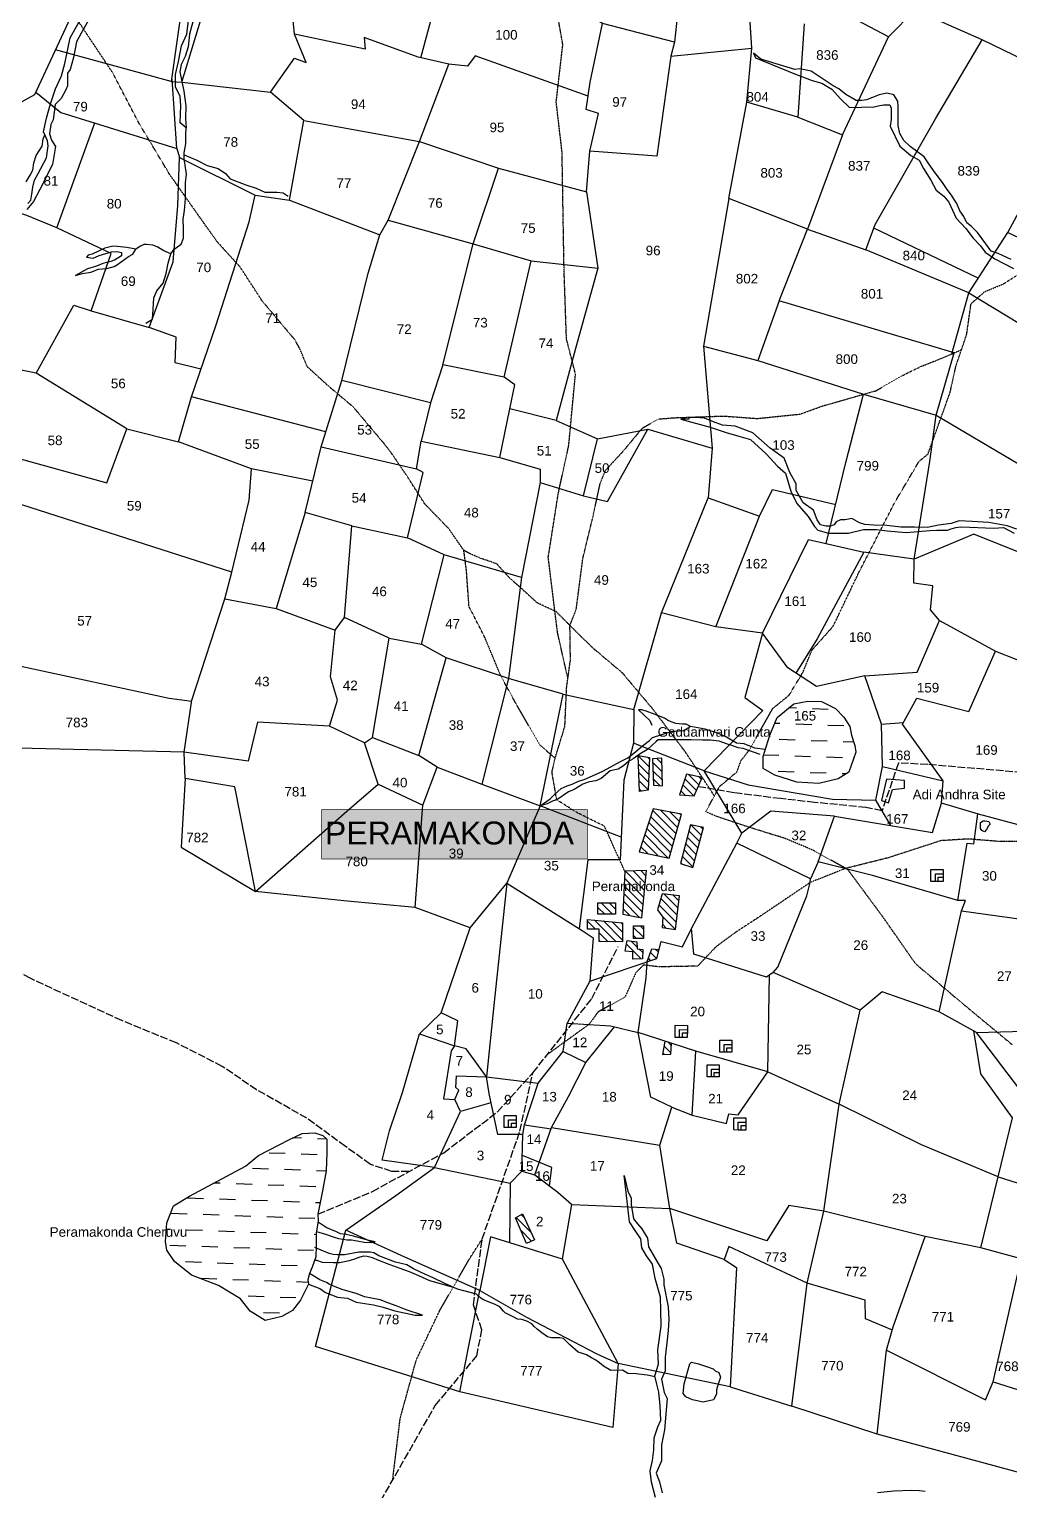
# Model space of a CAD drawing. Header units: inches. Extents: x 339104 to 349025, y 1581789 to 1595836.
# Drawn here: x 341634 to 343169, y 1589925 to 1592212 of the extents above; entities that cross this region are included whole.
import ezdxf

# ---------------------------------------------------------------- set-up
doc = ezdxf.new("R2010")
doc.units = ezdxf.units.IN
doc.header["$MEASUREMENT"] = 0
doc.linetypes.add('ACAD_ISO02W100', pattern=[15, 12, -3])
doc.linetypes.add('ACAD_ISO07W100', pattern=[3, 0, -3])
for name, color, linetype in [('CARTTRACK', 30, 'ACAD_ISO02W100'), ('NALA', 4, 'Continuous'), ('SQUAREWELL', 5, 'Continuous'), ('SURVEY_BND', 7, 'Continuous'), ('SURVEY_NO', 7, 'Continuous'), ('VILLAGE_AREA', 1, 'Continuous'), ('WATER_BODY', 4, 'Continuous'), ('ZSTU', 7, 'Continuous'), ('ZTEXT', 7, 'Continuous')]:
    doc.layers.add(name, color=color, linetype=linetype)
doc.layers.add('FOOTPATH', color=150, linetype='ACAD_ISO07W100', lineweight=30)
doc.styles.get("Standard").update_dxf_attribs({"font": 'arial.ttf'})
pattern_1 = [(134.82225, (338569.871, 1581897.7874), (-6.265237, -6.2264835), [])]

msp = doc.modelspace()

# ---------------------------------------------------------------- hatches: boundary and pattern name
at = {"layer": 'VILLAGE_AREA'}
h = msp.add_hatch(dxfattribs=at)
h.set_pattern_fill('ANSI31', color=256, scale=70.664181, angle=89.8223, style=0)
h.set_pattern_definition(pattern_1)
h.paths.add_polyline_path([(342605.3, 1591072.3), (342587.2, 1591075.9), (342589.4, 1591019.3), (342602.8, 1591021.2)])
h.paths.add_polyline_path([(342624.6, 1591071.5), (342609.7, 1591070.7), (342611.5, 1591029.5), (342625.3, 1591028.2)])
h.paths.add_polyline_path([(342687.5, 1591041.4), (342663.1, 1591046.6), (342652, 1591014.4), (342675.2, 1591012.4)])
h.paths.add_polyline_path([(342689.6, 1590963), (342669.1, 1590967), (342653.6, 1590906.5), (342672.8, 1590900.2)])
h.paths.add_polyline_path([(342655.4, 1590983.9), (342610.6, 1590992.3), (342589.1, 1590924.8), (342635.9, 1590914.8)])
h.paths.add_polyline_path([(342595.9, 1590879.4), (342666, 1590879.2), (342666.1, 1590933), (342596, 1590933.2)], flags=9)
h = msp.add_hatch(dxfattribs=at)
h.set_pattern_fill('ANSI31', color=256, scale=70.664181, angle=89.8223, style=0)
h.set_pattern_definition(pattern_1)
h.paths.add_polyline_path([(342600.4, 1590895.9), (342566.3, 1590894.8), (342563.2, 1590827.3), (342593.1, 1590821.7)])
h.paths.add_polyline_path([(342651.8, 1590856.1), (342624.7, 1590859.3), (342617.5, 1590834.2), (342626.1, 1590822.8), (342624.9, 1590806.7), (342645.7, 1590803.5)])
h.paths.add_polyline_path([(342505.4, 1590853.6), (342807.8, 1590852.7), (342808, 1590908.1), (342505.6, 1590909)], flags=9)
h = msp.add_hatch(dxfattribs=at)
h.set_pattern_fill('ANSI31', color=256, scale=70.664181, angle=89.8223, style=0)
h.set_pattern_definition(pattern_1)
h.paths.add_polyline_path([(342552, 1590845.1), (342524.4, 1590845.2), (342524.4, 1590827.3), (342552, 1590827.2)])
h.paths.add_polyline_path([(342562.8, 1590814), (342508.2, 1590819.1), (342508.1, 1590804.1), (342526.3, 1590804.1), (342526.3, 1590784.4), (342562.7, 1590784.3)])
h = msp.add_hatch(dxfattribs=at)
h.set_pattern_fill('ANSI31', color=256, scale=70.664181, angle=89.8223, style=0)
h.set_pattern_definition(pattern_1)
h.paths.add_polyline_path([(342595.7, 1590808.9), (342580.2, 1590809), (342580.1, 1590789.5), (342595.6, 1590789.4)])
h = msp.add_hatch(dxfattribs=at)
h.set_pattern_fill('ANSI31', color=256, scale=70.664181, angle=89.8223, style=0)
h.set_pattern_definition(pattern_1)
h.paths.add_polyline_path([(342594.6, 1590772.1), (342586.7, 1590773), (342585.6, 1590773.2), (342585.2, 1590784.2), (342570.3, 1590786.2), (342566.9, 1590769.5), (342579.2, 1590768.7), (342579.2, 1590756.9), (342593.9, 1590757.6)])
h.paths.add_polyline_path([(342620, 1590771.9), (342608.8, 1590773.4), (342601.4, 1590753.1), (342616.3, 1590758.3)])
h = msp.add_hatch(dxfattribs=at)
h.set_pattern_fill('ANSI31', color=256, scale=70.664181, angle=89.8223, style=0)
h.set_pattern_definition(pattern_1)
h.paths.add_polyline_path([(342639.3, 1590625.5), (342628.9, 1590628.9), (342625.2, 1590607.9), (342638.7, 1590608.2)])
h.paths.add_polyline_path([(342406.5, 1590358.4), (342395.1, 1590352.3), (342412.7, 1590312.1), (342424.8, 1590317.8)])
at = {"layer": 'WATER_BODY', "linetype": 'ByBlock'}
h = msp.add_hatch(dxfattribs=at)
h.set_pattern_fill('DASH', color=256, scale=200, angle=177.9590255, style=0)
h.paths.add_polyline_path([(341885.1, 1590386.3), (341860, 1590370.9), (341849.6, 1590344.4), (341847.5, 1590315.4), (341849.5, 1590301.5), (341861.7, 1590284), (341888.1, 1590262.3), (341930.5, 1590246.3), (341964.6, 1590225.6), (341980.1, 1590206.1), (342003.5, 1590191.7), (342029.7, 1590198), (342046, 1590207), (342058.8, 1590223.3), (342071.2, 1590248.3), (342070.1, 1590255.4), (342072.9, 1590265.3), (342076.9, 1590274.8), (342082.5, 1590291), (342083.4, 1590307.7), (342083.4, 1590328.4), (342086.5, 1590347.4), (342086.1, 1590358.1), (342093, 1590394.6), (342099.1, 1590425.9), (342100, 1590454.1), (342100, 1590475.5), (342093.7, 1590481.1), (342081, 1590485.1), (342061.1, 1590484.3), (342040.4, 1590474.5), (341993.1, 1590449.6), (341972.4, 1590433)])
h.paths.add_polyline_path([(342870.3, 1591031.8), (342900.4, 1591039.2), (342917, 1591049.7), (342928, 1591080.9), (342926.3, 1591091.2), (342921.5, 1591107.5), (342918.4, 1591121), (342909.3, 1591135.9), (342896.4, 1591149.1), (342874.4, 1591160.3), (342852.9, 1591160.9), (342831.2, 1591156.7), (342804.7, 1591135.3), (342793.2, 1591107.6), (342782.8, 1591074.2), (342783, 1591055.6), (342801.3, 1591044.9), (342835.7, 1591034.2)])
h.paths.add_polyline_path([(341656.9, 1590312.9), (342182.7, 1590311.2), (342182.9, 1590366), (341657.1, 1590367.7)], flags=9)
h.paths.add_polyline_path([(342608.7, 1591095.4), (343043.9, 1591094), (343044.1, 1591148.9), (342608.8, 1591150.2)], flags=9)
h.paths.add_polyline_path([(342821.9, 1591120.8), (342922.3, 1591120.5), (342922.5, 1591174.6), (342822.1, 1591174.9)], flags=9)
at = {"layer": 'ZSTU'}
msp.add_hatch(color=2, dxfattribs=at).paths.add_polyline_path([(342092.1, 1590990.7), (342507.8, 1590990.7), (342507.8, 1590913.6), (342092.1, 1590913.6)])

# ---------------------------------------------------------------- linework, layer by layer
at = {"layer": 'CARTTRACK'}
for points in [[(342228.3, 1590424.5), (342201.9, 1590425), (342168.2, 1590435.9), (342129, 1590464.1), (342068.7, 1590508.2), (341989.9, 1590552.6), (341936.2, 1590589.2), (341864.7, 1590625.9), (341779.1, 1590660.8), (341636.4, 1590726.6), (341523.7, 1590787.7), (341391.1, 1590873.7), (341308.2, 1590935.5), (341246.6, 1590990), (341134.3, 1591062.5), (341021.7, 1591136.2), (340882.4, 1591208.5), (340851.1, 1591223.5), (340820.2, 1591229.7), (340790.2, 1591223.7), (340731.1, 1591174.3), (340647.4, 1591121.6), (340562, 1591073.2)], [(343248.7, 1591044), (343040.7, 1591061.6), (342994.7, 1591063.9), (342969.1, 1590989.3), (342943.9, 1590994.3), (342863.6, 1591002.3), (342809.9, 1591008.2), (342737.4, 1591017.3), (342681.6, 1591026.9)], [(341582.9, 1588435.9), (341643.7, 1588689), (341709.5, 1588910.2), (341853.6, 1589240.4), (341970.4, 1589495.9), (342025.3, 1589623.1), (342154.7, 1589857.4), (342269.7, 1590058.6), (342334.7, 1590136.1), (342342.5, 1590176.9), (342329.4, 1590216.3), (342343.1, 1590319.2), (342402.1, 1590487.6), (342422.6, 1590579.2), (342514.8, 1590695.3), (342556.1, 1590776.8)], [(342086.1, 1590358.1), (342171.3, 1590393.5), (342283, 1590454.2), (342367, 1590518), (342422.6, 1590579.2)]]:
    msp.add_lwpolyline(points, dxfattribs=at)
at = {"layer": 'FOOTPATH', "ltscale": 0.0001}
for points in [[(342477.3, 1591196.6), (342461.1, 1591268.1), (342446.6, 1591385.8), (342462.4, 1591486.3), (342478.7, 1591561), (342489.2, 1591672.8), (342475.1, 1591727.6), (342471.3, 1591837.6), (342468.2, 1592020.3), (342459, 1592098.2), (342469.4, 1592188), (342457.7, 1592254.1)], [(342706.7, 1591012.5), (342661.3, 1591081.1), (342609.4, 1591149.5), (342562.9, 1591204.6), (342517.8, 1591242.7), (342496, 1591263.7), (342458.9, 1591300.7), (342429.4, 1591314.4), (342401.8, 1591339.7), (342387.3, 1591352.1), (342366, 1591375.6), (342341.7, 1591383.8), (342323.8, 1591391.5), (342314.4, 1591396.7), (342302.5, 1591413.8), (342291, 1591430.5), (342253.4, 1591469.2), (342225.3, 1591513.3), (342202.4, 1591547), (342190, 1591563.3), (342141.5, 1591620.9), (342101.4, 1591654.7), (342069.5, 1591683.9), (342057.2, 1591713.3), (342050, 1591726.1), (341998.8, 1591786.9), (341964.4, 1591839.9), (341928.6, 1591879.2), (341897.2, 1591923.3), (341853.7, 1591985.2), (341805.7, 1592065.5), (341764.9, 1592143.7), (341712.5, 1592222.3)], [(343075.7, 1591644), (343084.8, 1591685.3), (343101.5, 1591734.2), (343108.4, 1591782.6), (343129.4, 1591801.2), (343159.3, 1591813.8), (343183.7, 1591829.4)], [(342457.3, 1591071.3), (342472.6, 1591121.3), (342475.3, 1591181.6), (342481.3, 1591225.3), (342480.5, 1591279.1), (342490.4, 1591304.5), (342500.8, 1591384.4), (342515.8, 1591445.9), (342527.8, 1591501), (342536.3, 1591522.1), (342563, 1591550.9), (342594.3, 1591588.3), (342619.3, 1591602.2), (342643.7, 1591604.2), (342721.4, 1591606.9), (342773.3, 1591603), (342840.8, 1591609.9), (342875.6, 1591622.6), (342959.2, 1591646.3), (343000.2, 1591669.8), (343029.7, 1591684.4), (343054.7, 1591694.1), (343078.3, 1591704.1), (343094, 1591710.8)], [(343173.3, 1590622.7), (343093.3, 1590689), (343021.8, 1590749.5), (342970, 1590823.7), (342915.7, 1590897), (342862.1, 1590927), (342817.9, 1590945.7), (342763.6, 1590962.5), (342709.3, 1590980.6), (342693.2, 1590987.8), (342714.8, 1591027.3), (342741.8, 1591049.9), (342748.4, 1591067.8), (342760.8, 1591083.5), (342798.3, 1591149.6), (342823.4, 1591169.8), (342845.1, 1591205.6), (342859.5, 1591240.7), (342892.6, 1591277.9), (342932.2, 1591360.8), (342989.4, 1591472.4), (343027.2, 1591536.2), (343041, 1591547.4), (343075.7, 1591644)], [(342566.7, 1590893.9), (342534.5, 1590965.1), (342492.3, 1590985.9), (342459.8, 1591006.3), (342452.4, 1591049.6), (342457.3, 1591071.3), (342433.3, 1591092.2), (342396.1, 1591156.9), (342372.2, 1591200.3), (342347.2, 1591260.7), (342322.6, 1591308.7), (342318.5, 1591365.4), (342314.4, 1591396.7)], [(343254.4, 1590947.4), (343212.3, 1590940.5), (343151.8, 1590941.2), (343103.8, 1590945), (343061.3, 1590942.4), (342978.2, 1590915.4), (342912.1, 1590899), (342856.7, 1590877), (342777.4, 1590823.5), (342741.3, 1590800), (342709.3, 1590776.6), (342680.6, 1590746.3), (342653.4, 1590745.4), (342618.7, 1590745.1), (342595.6, 1590747.9), (342583.6, 1590735.5), (342566.7, 1590697.9), (342524.2, 1590674.1), (342510.7, 1590655.2), (342445.8, 1590608.3)], [(342203, 1589941.8), (342214.9, 1590038.9), (342240.1, 1590130), (342276.9, 1590207.5), (342323.6, 1590288.6), (342343.1, 1590319.2)]]:
    msp.add_lwpolyline(points, dxfattribs=at)
at = {"layer": 'NALA'}
for points in [[(341726.6, 1592225.3), (341715.5, 1592206.2), (341708.1, 1592192.6), (341703.2, 1592167.8), (341698.3, 1592149), (341693.9, 1592143.2), (341693.8, 1592123.3), (341691.2, 1592117.4), (341684.2, 1592103.8), (341674.9, 1592094.5), (341671.5, 1592070.5), (341667.8, 1592063.2), (341666, 1592048.5), (341669.2, 1592038.5), (341675.1, 1592028.8), (341670.6, 1592000.2), (341650.9, 1591961.2), (341640.9, 1591942.8), (341630.2, 1591930)], [(341632, 1591939.5), (341636.8, 1591944.6), (341638.3, 1591953.8), (341639.8, 1591965.2), (341642.5, 1591976.2), (341648, 1591986.5), (341661.4, 1592011), (341664, 1592029.7), (341662.9, 1592037.4), (341656.3, 1592051.5), (341661.2, 1592072.8), (341667.2, 1592095.2), (341675, 1592118.9), (341684.6, 1592139.1), (341689.9, 1592158.6), (341692.5, 1592171.1), (341698.1, 1592198.7), (341718.1, 1592234.2)], [(341892.4, 1592231.5), (341885.2, 1592204.3), (341883.1, 1592184.8), (341878.3, 1592169.2), (341872.1, 1592157.1), (341870, 1592145.6), (341876.1, 1592115), (341879.2, 1592092.3), (341878.6, 1592072.5), (341879.8, 1592057.9), (341870.6, 1592065.7), (341871.4, 1592092.9), (341870.4, 1592106.9), (341863, 1592122), (341863.1, 1592141.5), (341867.6, 1592161.4), (341872.5, 1592186.2), (341881, 1592204.2), (341883.7, 1592230)], [(343171.1, 1591851.8), (343150.9, 1591861), (343139.8, 1591865), (343131.5, 1591876.5), (343118.6, 1591894.2), (343108.7, 1591904.2), (343102, 1591909.4), (343096.9, 1591918.9), (343090.9, 1591928.1), (343086.2, 1591939.2), (343081.8, 1591945.5), (343077.9, 1591952.3), (343070.8, 1591961.1), (343064.8, 1591970.6), (343049.4, 1591990.9), (343041.5, 1592003.2), (343035.2, 1592012.4), (343012.9, 1592028.6), (343003.4, 1592038.1), (342997.1, 1592049.2), (342994.3, 1592061.6), (342994.3, 1592071.1), (342994.4, 1592080.6), (342994.4, 1592091.3), (342994, 1592099.7), (342987.7, 1592109.6), (342976.6, 1592112), (342964.7, 1592109.7), (342954.3, 1592105.3), (342944.8, 1592101.8), (342937.2, 1592100.6), (342928.5, 1592100.7), (342912.6, 1592109.8), (342901.5, 1592119), (342892.8, 1592123.4), (342858.1, 1592146.7), (342840.6, 1592149.9), (342832.7, 1592149.2), (342779.5, 1592165.2), (342767.6, 1592174.8), (342771.2, 1592167.2), (342833.5, 1592142), (342859.7, 1592132), (342874.7, 1592127.6), (342890.6, 1592118.4), (342904.1, 1592103.3), (342917.5, 1592090.2), (342931.1, 1592089.7), (342942.6, 1592090.5), (342954.9, 1592090.4), (342962.8, 1592092), (342971.2, 1592093.6), (342981.1, 1592093.9), (342983.5, 1592088.8), (342983.4, 1592070.9), (342981.8, 1592060.2), (342997, 1592028.9), (343014, 1592014.6), (343027.1, 1592007), (343034.2, 1591994.3), (343045.3, 1591976), (343054, 1591960.1), (343065.9, 1591950.9), (343073.4, 1591941.4), (343084.9, 1591916.4), (343100.4, 1591900.1), (343111.5, 1591885), (343123, 1591873.4), (343130.5, 1591863.5), (343145.5, 1591853.1), (343174.9, 1591837.6)], [(341629.4, 1591973.5), (341635.7, 1591983.9), (341639.6, 1591991.5), (341641.5, 1592003.3), (341644.8, 1592014.4), (341654.4, 1592029.3), (341656, 1592040.4), (341658.4, 1592047)], [(341816.7, 1591752.2), (341826.9, 1591758.6), (341828.3, 1591773.7), (341829.3, 1591791.6), (341834.1, 1591802.9), (341843.7, 1591814.8), (341848.6, 1591830), (341851.4, 1591846.3), (341855.7, 1591860.5), (341860.8, 1591868.1), (341871.7, 1591875.6), (341875.6, 1591885.3), (341875.8, 1591899.8), (341875, 1591914.9), (341877.1, 1591928.7), (341878.5, 1591947.2), (341878.6, 1591964.1), (341878.8, 1591971.6), (341880.5, 1591985.2), (341876.9, 1592009.8), (341876.9, 1592018.8), (341879.3, 1592033), (341879.5, 1592047.1), (341879.8, 1592057.9)], [(341876.9, 1592015.4), (341896.5, 1592007), (341912.8, 1591998.8), (341929.8, 1591994.2), (341941.4, 1591986.4), (341948.8, 1591978), (341973, 1591968.8), (341989.6, 1591963.2), (342002.9, 1591957), (342014.2, 1591957), (342021.9, 1591957), (342031.7, 1591956.2), (342039.4, 1591950.7)], [(341855.7, 1591860.5), (341844.7, 1591865.4), (341834.4, 1591871.5), (341827.4, 1591874.3), (341817.9, 1591875.5), (341813.5, 1591875.3), (341808.1, 1591872.5), (341801.1, 1591868), (341786.7, 1591870.5), (341771.8, 1591872.3), (341764.9, 1591872.5), (341752.7, 1591869.7), (341742.3, 1591865), (341732.5, 1591860.3), (341726.5, 1591858.7), (341723.8, 1591855.7), (341723.8, 1591855.7), (341734.4, 1591854.1), (341738.1, 1591855.6), (341743.8, 1591858.1), (341762.8, 1591864), (341771.3, 1591864.5), (341778.6, 1591862.6), (341778.6, 1591857.8), (341767.8, 1591850.7), (341762, 1591848.6), (341749.4, 1591845.3), (341739.4, 1591841.5), (341725.3, 1591837.4), (341706.4, 1591827), (341717.7, 1591829.8), (341730.5, 1591831.8), (341734.7, 1591833.3), (341741.8, 1591836.8), (341755.8, 1591837.5), (341766.9, 1591841.1), (341772.3, 1591843.9), (341789.5, 1591856.4), (341796.1, 1591860.3), (341801.1, 1591868)], [(343180.3, 1591429.6), (343164.9, 1591435.2), (343136.3, 1591440.1), (343110.4, 1591442.1), (343089.8, 1591443), (343077.1, 1591438.7), (343057.6, 1591436.3), (343040.1, 1591432.4), (343019.8, 1591432.9), (342998.4, 1591433), (342976.5, 1591435.8), (342956.3, 1591436.3), (342942, 1591437.1), (342933.6, 1591439.5), (342921.7, 1591446.3), (342911.4, 1591444.7), (342903.8, 1591444.4), (342897.5, 1591441.2), (342893.9, 1591436.8), (342888.3, 1591434.5), (342881.2, 1591434.5), (342872.8, 1591436.5), (342867.3, 1591444.5), (342861.7, 1591459.7), (342845.8, 1591470.8), (342834.7, 1591490.3), (342834.4, 1591501), (342824.5, 1591518.5), (342815.8, 1591541.2), (342794, 1591556.7), (342766.6, 1591580.7), (342739.2, 1591591.1), (342719.3, 1591592.4), (342705.4, 1591597.6), (342691.1, 1591603.6), (342677.6, 1591604.4), (342666.9, 1591604.5), (342666.5, 1591602.1), (342654.2, 1591602.1), (342699.8, 1591589.7), (342725.2, 1591581.3), (342745.1, 1591575.2), (342762.9, 1591570), (342787.5, 1591547.7), (342805.3, 1591528.6), (342818, 1591517.5), (342826.3, 1591489.3), (342835.7, 1591470.2), (342853.3, 1591449.6), (342863.6, 1591434.1), (342868.8, 1591428.5), (342885.4, 1591423.7), (342916.8, 1591423.6), (342940.3, 1591429.5), (342960.2, 1591429.4), (342977.2, 1591427), (343006.6, 1591424.5), (343044, 1591427.5), (343054.7, 1591428.3), (343071.4, 1591428.3), (343077.4, 1591430.6), (343084.5, 1591432.2), (343088.1, 1591433), (343094.1, 1591433.3), (343143.5, 1591431.6), (343159, 1591432.3), (343176.1, 1591423.6)], [(342778.4, 1591077), (342767.9, 1591080.8), (342760.8, 1591083.5), (342751.8, 1591086.7), (342744.1, 1591087.9), (342734, 1591091.2), (342727.2, 1591093.6), (342714.1, 1591098.3), (342700.5, 1591099.8), (342688, 1591099.8), (342669.9, 1591100.1), (342641, 1591100.2), (342627.1, 1591100.2), (342618.6, 1591100.2), (342615.6, 1591097.6), (342601.7, 1591085), (342590.6, 1591078.3), (342579.5, 1591070.3), (342572, 1591066.5), (342564.3, 1591059.7), (342555.8, 1591054.3), (342543.7, 1591051.5), (342529.3, 1591039.5), (342521, 1591036.3), (342517.4, 1591035.7), (342509.3, 1591033.9), (342500.6, 1591030.9), (342487.3, 1591022.5), (342478.2, 1591018.7), (342459.8, 1591006.3), (342454.5, 1591004.7), (342445, 1591000.3), (342434.1, 1590996.7), (342449.5, 1591007.9), (342456.4, 1591014.8), (342466.9, 1591024), (342476, 1591028.2), (342484.1, 1591031), (342494, 1591035.6), (342502.7, 1591038.2), (342525.3, 1591048.2), (342532.8, 1591051.8), (342559.5, 1591066.3), (342571.4, 1591071.9), (342577.7, 1591077.4), (342583.6, 1591082.2), (342594.3, 1591090.6), (342605, 1591099.4), (342609.7, 1591103.7), (342639.1, 1591113.4), (342658.4, 1591115), (342669, 1591121), (342662.6, 1591124.6), (342656.8, 1591124.9), (342646.2, 1591125.6), (342639.1, 1591128.2), (342633, 1591130.8), (342628.8, 1591134), (342613.8, 1591140.1), (342600, 1591145.3), (342592.9, 1591147.3), (342587.8, 1591147), (342605.4, 1591130.2), (342608.6, 1591123.2)], [(342786.2, 1591085.2), (342770.1, 1591087), (342753.4, 1591093.8), (342741.5, 1591095.1), (342725.5, 1591104.5), (342713, 1591110), (342692.4, 1591117.1), (342669, 1591121)], [(342614.3, 1589914.4), (342608, 1589938.5), (342606.3, 1589956.5), (342609.7, 1589972.6), (342612.1, 1589989), (342612.5, 1590008), (342617.9, 1590025.4), (342623, 1590035.4), (342621.6, 1590058.1), (342619.9, 1590079.2), (342616.7, 1590092), (342613.2, 1590104.9), (342619.3, 1590123.5), (342618.1, 1590145.6), (342623.5, 1590182.9), (342622.8, 1590208.4), (342622.1, 1590228), (342613.9, 1590257.5), (342609.7, 1590279.5), (342600.3, 1590292.9), (342593.2, 1590305.4), (342591.3, 1590319.6), (342582.7, 1590332.2), (342573.7, 1590345.9), (342568.3, 1590392), (342565.2, 1590418.5), (342570.9, 1590393.8), (342576.2, 1590382.9), (342576.1, 1590372.9), (342580.2, 1590350.7), (342586.3, 1590342.7), (342593.2, 1590335.1), (342601.9, 1590320.5), (342603.6, 1590307.1), (342617.3, 1590283.3), (342623.1, 1590272.8), (342627.7, 1590256.5), (342627.3, 1590247.6), (342634.1, 1590212.8), (342635.4, 1590193.3), (342634.3, 1590175.9), (342632.2, 1590156.7), (342629.7, 1590134.1), (342629.6, 1590112.6), (342624, 1590099.7), (342628.1, 1590078.9), (342632.6, 1590069.5), (342631.1, 1590051.1), (342628.6, 1590020.4), (342624, 1589996.8), (342623.9, 1589972.1), (342615.5, 1589952.6), (342620.7, 1589939.4), (342624.8, 1589922.2)], [(342083.8, 1590330.9), (342098.1, 1590326.7), (342111.3, 1590322), (342118, 1590319.9), (342131.6, 1590318), (342138.6, 1590317.6), (342147.7, 1590316), (342158.3, 1590314), (342169.3, 1590313.9), (342175.6, 1590314.8), (342163.7, 1590317.2), (342148.9, 1590321.4), (342141.6, 1590323.6), (342130, 1590326), (342121.6, 1590327.3), (342114.9, 1590330.6), (342100, 1590336.5), (342095.8, 1590339), (342092.6, 1590341.1), (342086.2, 1590345.7)], [(342613.7, 1590103.3), (342601.4, 1590106.3), (342584.3, 1590108), (342570.9, 1590108.8), (342562.7, 1590113.7), (342544.7, 1590113.6), (342533.1, 1590120.4), (342526.9, 1590125.3), (342520.9, 1590129.6), (342514.1, 1590133.3), (342506.4, 1590137.7), (342500.2, 1590140.2), (342493.3, 1590142.3), (342480.2, 1590153.3), (342470.4, 1590163.2), (342464.6, 1590164.5), (342458.9, 1590164.5), (342451.9, 1590164.5), (342445.2, 1590165.8), (342436.6, 1590172.5), (342429.3, 1590178.3), (342424.6, 1590182.4), (342420.8, 1590186.5), (342412.8, 1590190.7), (342405.2, 1590193), (342398.5, 1590193.9), (342393.7, 1590196.2), (342379.1, 1590203.8), (342376.3, 1590206.4), (342370.6, 1590212.8), (342362.3, 1590216.9), (342354, 1590220.1), (342344.2, 1590224.3), (342340.4, 1590226.9), (342334, 1590232.9), (342304.7, 1590240.5), (342284.7, 1590249.4), (342266.3, 1590258.4), (342254.5, 1590263.8), (342235.4, 1590272.5), (342225.3, 1590278.5), (342207.4, 1590282.8), (342181.4, 1590293), (342173.4, 1590297.5), (342168, 1590298.5), (342161.6, 1590298.5), (342156.9, 1590298.5), (342149.9, 1590298.5), (342127.6, 1590294.5), (342116.7, 1590294.5), (342110.1, 1590294.8), (342103.7, 1590296.4), (342100.2, 1590298), (342094.8, 1590300.3), (342081.1, 1590305.7)], [(342298.5, 1590243.3), (342261.1, 1590253.9), (342244.2, 1590261.3), (342229.3, 1590267.7), (342215, 1590272.8), (342197.5, 1590279.2), (342181.3, 1590285.3), (342171.4, 1590289.5), (342163.2, 1590292), (342156.8, 1590292.4), (342148.5, 1590289.9), (342145, 1590288), (342135.1, 1590285.1), (342127.8, 1590283.6), (342119.9, 1590282), (342109.7, 1590282), (342093.1, 1590282.4), (342084.2, 1590285.6), (342080.6, 1590285.5)], [(342071.2, 1590248.3), (342088.8, 1590241.6), (342097.7, 1590235.5), (342116.5, 1590228.2), (342132.1, 1590226.8), (342146.1, 1590220.1), (342173.1, 1590215.9), (342188.4, 1590212.4), (342206.2, 1590206.6), (342238, 1590200.1), (342249.5, 1590199.8), (342224.3, 1590208.4), (342208.4, 1590214.5), (342195.4, 1590219), (342183.3, 1590223.8), (342170, 1590226.7), (342158.8, 1590228.7), (342147.4, 1590233.2), (342123.9, 1590239.9), (342113, 1590244.4), (342103.8, 1590248.6), (342099.4, 1590251.1), (342089.2, 1590255.3), (342080.6, 1590260.4), (342072.9, 1590265.3)], [(342961.9, 1589922.3), (342987.6, 1589925.2), (343015, 1589926.3), (343027.5, 1589925.8), (343036.6, 1589924.3)]]:
    msp.add_lwpolyline(points, dxfattribs=at)
at = {"layer": 'SQUAREWELL'}
for points in [[(343045.7, 1590897.5), (343064.7, 1590897.4), (343064.7, 1590878.4), (343045.6, 1590878.5)], [(343052.6, 1590890.7), (343064.7, 1590890.6), (343064.7, 1590878.4), (343052.6, 1590878.5)], [(343057, 1590885.5), (343064.7, 1590885.5), (343064.7, 1590878.4), (343057, 1590878.4)], [(342645.2, 1590653.5), (342664.3, 1590653.4), (342664.2, 1590634.4), (342645.2, 1590634.5)], [(342652.2, 1590646.7), (342664.3, 1590646.6), (342664.2, 1590634.4), (342652.1, 1590634.5)], [(342656.5, 1590641.5), (342664.2, 1590641.5), (342664.2, 1590634.4), (342656.5, 1590634.4)], [(342715, 1590630.4), (342734, 1590630.3), (342734, 1590611.3), (342715, 1590611.4)], [(342721.9, 1590623.6), (342734, 1590623.5), (342734, 1590611.3), (342721.9, 1590611.3)], [(342726.3, 1590618.4), (342734, 1590618.4), (342734, 1590611.3), (342726.3, 1590611.3)], [(342695.3, 1590591.8), (342714.3, 1590591.7), (342714.2, 1590572.7), (342695.2, 1590572.7)], [(342702.2, 1590584.9), (342714.3, 1590584.9), (342714.2, 1590572.7), (342702.1, 1590572.7)], [(342706.5, 1590579.8), (342714.2, 1590579.8), (342714.2, 1590572.7), (342706.5, 1590572.7)], [(342377.5, 1590512.5), (342396.5, 1590512.4), (342396.5, 1590493.4), (342377.4, 1590493.5)], [(342384.4, 1590505.7), (342396.5, 1590505.7), (342396.5, 1590493.4), (342384.4, 1590493.5)], [(342737, 1590508.7), (342756.1, 1590508.6), (342756, 1590489.6), (342737, 1590489.7)], [(342388.8, 1590500.5), (342396.5, 1590500.5), (342396.5, 1590493.4), (342388.8, 1590493.5)], [(342743.9, 1590501.9), (342756, 1590501.8), (342756, 1590489.6), (342743.9, 1590489.6)], [(342748.3, 1590496.7), (342756, 1590496.7), (342756, 1590489.6), (342748.3, 1590489.6)]]:
    msp.add_lwpolyline(points, close=True, dxfattribs=at)
at = {"layer": 'SURVEY_BND'}
for points in [[(341806.5, 1592328), (341882.9, 1592318.4), (341856.4, 1592130.5), (341873.2, 1592129.5), (341924.3, 1592297.9), (341942, 1592366), (341895, 1592398.4), (341951.4, 1592557.8), (341961.9, 1592614.1), (341963, 1592676.4), (341988.6, 1592747.2), (342024.3, 1592827)], [(343020.3, 1592241.9), (342979, 1592200), (342891.8, 1592246), (342928.4, 1592421.9), (342943.1, 1592510.5), (342985.3, 1592700.4), (342994.3, 1592708.4)], [(341584.1, 1592559.7), (341523.7, 1592560.7), (341348.2, 1592382.1), (341286.4, 1592221.7), (341257.5, 1592151.8), (341396.5, 1592115.9), (341545.8, 1592057), (341643.1, 1592110.1), (341723.1, 1592283.1), (341542.9, 1592337.1), (341569.1, 1592444.8), (341616.9, 1592428), (341660.4, 1592365.7), (341753.7, 1592336.6), (341781.5, 1592453.7), (341794.9, 1592532.6)], [(341873.2, 1592129.5), (342012, 1592113.7), (342049.1, 1592166.6), (342067.8, 1592160.2), (342049.2, 1592204.4), (342031.1, 1592390.1), (342109.2, 1592373.2), (342125.3, 1592461.5)], [(342247, 1592167.2), (342289.7, 1592326.5), (342308.4, 1592389.3), (342228, 1592432.3)], [(343242, 1592139.1), (343125.7, 1592195.4), (343020.3, 1592241.9), (343150.6, 1592363.5), (343287, 1592276.3)], [(342656.7, 1592309.4), (342644.2, 1592191.7), (342531.6, 1592220.9), (342461.8, 1592263.7)], [(342847.1, 1592220.7), (342837.2, 1592074.5), (342757.3, 1592098), (342765, 1592182.6), (342760.5, 1592254.9)], [(342638.2, 1592170.2), (342616.3, 1592013.7), (342511.7, 1592021.5), (342525.3, 1592080.5), (342506, 1592086.5), (342512.1, 1592129.4), (342531.6, 1592220.9)], [(342064.2, 1592069.2), (342245.2, 1592036.6), (342290.8, 1592157.5), (342242.8, 1592168.2), (342158.2, 1592199.1), (342159.9, 1592181), (342049.2, 1592204.4)], [(342837.2, 1592074.5), (342907, 1592046.8), (342979, 1592200)], [(341856.4, 1592130.5), (341675.3, 1592179.7)], [(342644.2, 1592191.7), (342638.2, 1592170.2), (342765, 1592182.6)], [(342907, 1592046.8), (342852.5, 1591899.4), (342943.7, 1591866.8), (342958.1, 1591906.7), (343052.8, 1592071.7), (343125.7, 1592195.4)], [(342508.9, 1592107.2), (342332, 1592170.7), (342320.1, 1592154.5), (342290.8, 1592157.5)], [(341644.2, 1592113.6), (341683.4, 1592082), (341865.1, 1592025.6), (341857.6, 1592133.9)], [(343166.1, 1591894.1), (343293.4, 1592129.7), (343384, 1592113.5), (343380.8, 1592084.3)], [(341677.3, 1591901.6), (341630.1, 1591920.6), (341533.2, 1591953.6), (341473, 1591973), (341357.3, 1592015.9), (341396.5, 1592115.9)], [(341865.1, 1592025.6), (341869.4, 1592011.4), (341987.8, 1591952.7), (342041.4, 1591944.5), (342064.2, 1592069.2), (342012, 1592113.7)], [(342729.1, 1591947), (342757.3, 1592098)], [(341731, 1591771.4), (341762.6, 1591861.3), (341677.3, 1591901.6), (341736.7, 1592065.5)], [(342041.4, 1591944.5), (342183.1, 1591890.4), (342196.1, 1591913.1), (342245.2, 1592036.6)], [(342245.2, 1592036.7), (342368.5, 1591994.9), (342506.3, 1591957.5), (342511.7, 1592021.5)], [(341902.8, 1591680.1), (341862.7, 1591690.2), (341864.1, 1591730.5), (341822, 1591745.5), (341859.4, 1591847.9), (341866.5, 1591936.2), (341869.4, 1592011.4)], [(342196.1, 1591913.1), (342329.1, 1591876.3), (342368.5, 1591994.9)], [(342098.5, 1591582.3), (341887.9, 1591637.1), (341926.8, 1591749.6), (341978.4, 1591910.5), (341987.8, 1591952.7)], [(342506.3, 1591957.5), (342524.4, 1591838.2), (342489.2, 1591712.8), (342459.2, 1591600.1), (342523.6, 1591571), (342602.7, 1591586.4), (342703.1, 1591556.7)], [(342808.2, 1591787.1), (342852.5, 1591899.4), (342729.1, 1591947), (342689.4, 1591716.2), (342774.6, 1591693.9)], [(343119.5, 1591822.5), (342956.1, 1591901)], [(342281.3, 1591686.8), (342262.2, 1591627.7), (342123.4, 1591662.5), (342164.8, 1591830.6), (342183.1, 1591890.4)], [(343104.7, 1591799.8), (343166.1, 1591894.1), (343256.2, 1591852), (343462, 1591834.9)], [(342377.3, 1591667.5), (342281.3, 1591686.8), (342329.1, 1591876.3)], [(342329.1, 1591876.3), (342419.9, 1591849.5), (342524.4, 1591838.2)], [(343104.7, 1591799.8), (342943.7, 1591866.8)], [(342459.2, 1591600.1), (342386.2, 1591618.2), (342394.1, 1591655.8), (342377.3, 1591667.5), (342419.9, 1591849.5)], [(343054, 1591608.2), (343081.8, 1591705.6), (342808.2, 1591787.1), (342774.6, 1591693.9), (342940.1, 1591640.9)], [(343078.3, 1591704.1), (343104.7, 1591799.8), (343261.1, 1591705.5), (343357.1, 1591653.5)], [(341787, 1591586.9), (341645.1, 1591673.7), (341704, 1591780.1), (341731, 1591771.4), (341822, 1591745.5)], [(341645.1, 1591673.7), (341624, 1591678.1), (341466.7, 1591727.6), (341420.2, 1591743.2)], [(342689.4, 1591716.2), (342703.1, 1591556.7), (342696.9, 1591478.8), (342777.1, 1591450), (342797.5, 1591492), (342896.7, 1591468.7)], [(342091.1, 1591558.5), (342123.4, 1591662.5)], [(342078, 1591504.8), (341981.8, 1591524.1), (341868, 1591566.5), (341887.9, 1591637.1)], [(342262.2, 1591627.7), (342247.8, 1591567.4), (342371, 1591541.8), (342386.2, 1591618.2)], [(342881.8, 1591407.5), (342912.5, 1591533.9), (342940.1, 1591640.9), (343054, 1591608.2)], [(343299.9, 1591347.1), (343112.8, 1591422.2), (343019.1, 1591383.1), (343043.9, 1591535.6), (343054, 1591608.2), (343182.7, 1591531.9), (343309.2, 1591460.7)], [(341951, 1591362.3), (341594.7, 1591476.8), (341591.8, 1591547.6), (341755.4, 1591502.2), (341787, 1591586.9), (341868, 1591566.5)], [(342502, 1591482.1), (342539.4, 1591473.2), (342602.7, 1591586.4)], [(342139.2, 1591435), (342066.1, 1591456), (342091.1, 1591558.5), (342240.2, 1591524.5)], [(342433.9, 1591503), (342404.8, 1591354.4), (342283.4, 1591389.9), (342226.1, 1591416.3), (342250.8, 1591518.7), (342240.2, 1591524.5), (342247.8, 1591567.4)], [(342371, 1591541.8), (342434, 1591523.8), (342433.9, 1591503), (342502, 1591482.1), (342523.6, 1591571)], [(341940.4, 1591320.6), (341951, 1591362.3), (341978.4, 1591475), (341981.8, 1591524.1)], [(342709.1, 1591277.1), (342624, 1591298.8), (342696.9, 1591478.8)], [(342066.1, 1591456), (342020.9, 1591305.7), (342113.1, 1591271.6), (342127.4, 1591291.7)], [(342782, 1591267.2), (342709.1, 1591277.1), (342777.1, 1591450)], [(342197.8, 1591259.2), (342127.4, 1591291.7), (342139.2, 1591435), (342226.1, 1591416.3)], [(342782, 1591267.2), (342854.2, 1591413.7), (342940.7, 1591394.1)], [(342404.8, 1591354.4), (342384.6, 1591196.1), (342286.8, 1591228.4), (342247.9, 1591249.9), (342283.4, 1591389.9)], [(343059, 1591286.7), (343044.9, 1591303.4), (343048.5, 1591341.2), (343019, 1591345.5), (343019.1, 1591383.1), (342940.7, 1591394.1), (342867.5, 1591258.5), (342834, 1591204.7)], [(342104.1, 1591121.8), (341991.5, 1591127.7), (341976.6, 1591066.9), (341876.9, 1591080.7), (341888.8, 1591162.4), (341940.4, 1591320.6), (342020.9, 1591305.7)], [(342580.4, 1591147.6), (342624, 1591298.8)], [(342942, 1591200.2), (343024.1, 1591206), (343059, 1591286.7), (343146.9, 1591238.9)], [(342158.7, 1591095.3), (342104.1, 1591121.8), (342116.6, 1591162.3), (342105.6, 1591198.6), (342113.1, 1591271.6)], [(342171.3, 1591103.6), (342197.8, 1591259.2), (342247.9, 1591249.9)], [(342968.4, 1591124.9), (342942, 1591200.2), (342866.6, 1591183.6), (342821.6, 1591212.7), (342782, 1591267.2), (342754.1, 1591166.5), (342782.3, 1591146.2), (342690.7, 1591051.7)], [(343197.9, 1590963), (343120.2, 1590983.9), (343061.9, 1591001), (343064.6, 1591035.9), (343001.2, 1591124.5), (343023.4, 1591165.4), (343105.1, 1591144.7), (343146.9, 1591238.9), (343305.8, 1591176.4)], [(341876.9, 1591080.7), (341595.4, 1591087.5), (341507.3, 1591118.2), (341534.2, 1591227.9), (341612.2, 1591194.1), (341620.9, 1591215.3), (341853.1, 1591165.6), (341888.6, 1591160.7)], [(342272.6, 1591057.5), (342244.1, 1591075.9), (342286.8, 1591228.4)], [(342469.9, 1591171.6), (342384.6, 1591196.1), (342342.4, 1591030.9)], [(342434.1, 1590996.7), (342469.9, 1591171.6), (342580.4, 1591147.6), (342580, 1591095.2)], [(342969.9, 1591058.3), (342968.4, 1591124.9), (343002.8, 1591127.5)], [(342180.2, 1591030.6), (342158.7, 1591095.3), (342171.3, 1591103.6), (342244.1, 1591075.9)], [(341878.3, 1591039.6), (341876.9, 1591080.7)], [(342690.7, 1591051.7), (342580, 1591095.2), (342565, 1591037.2), (342559.1, 1590912.5), (342508.5, 1590912.3), (342495.2, 1590805), (342517, 1590790.5), (342511.4, 1590722.4), (342616.3, 1590758.3), (342623.4, 1590784.7), (342656.9, 1590776.4), (342671, 1590804.8)], [(342324.4, 1590805.8), (342238, 1590837.9), (342250, 1590997.8), (342272.6, 1591057.5), (342342.4, 1591030.9), (342434.1, 1590996.7)], [(342982.8, 1590966.2), (342959.2, 1591005.9), (342969.9, 1591058.3), (343064.6, 1591035.9)], [(341988.3, 1590863), (341956.1, 1591026.6), (341878.3, 1591039.6), (341871.8, 1590932.4), (341988.3, 1590863)], [(342238, 1590837.9), (342126.7, 1590848.3), (341988.3, 1590863), (342131.2, 1590988.7), (342180.2, 1591030.6), (342250, 1590997.8)], [(342894.9, 1590981), (342795, 1590988.5), (342749.4, 1590954.4), (342690.7, 1591051.7), (342759.7, 1591029.6), (342891.6, 1591007.3), (342959.2, 1591005.9)], [(342560.8, 1590947.7), (342434.1, 1590996.7), (342381.6, 1590876.1), (342499.6, 1590802)], [(343087.5, 1590848.7), (342954.1, 1590887.7), (342869.1, 1590909.5), (342894.9, 1590981), (343048.3, 1590955.1), (343061.9, 1591001)], [(343093.6, 1590832.6), (343099.8, 1590848.7), (343087.5, 1590848.7), (343102.5, 1590938.4), (343112.7, 1590937.5), (343119.2, 1590984.2)], [(342869.1, 1590909.5), (342857.2, 1590882.5), (342741.9, 1590938.5), (342749.4, 1590954.4)], [(342798.4, 1590736.1), (342788.2, 1590729), (342674.2, 1590764.6), (342671, 1590804.8), (342741.9, 1590938.5)], [(342278.7, 1590672.8), (342324.4, 1590805.8), (342381.6, 1590876.1)], [(342381.6, 1590876.1), (342361.8, 1590689.7), (342349.8, 1590573.1), (342431, 1590562.9), (342469.7, 1590612.6), (342476.2, 1590656.7)], [(343058.6, 1590674.6), (342969.5, 1590705.9), (342934.7, 1590677), (342798.4, 1590736.1), (342805.7, 1590744.4), (342851.3, 1590856.3), (342856.7, 1590877), (342857.2, 1590882.5)], [(343117, 1590642.4), (343058.6, 1590674.6), (343093.6, 1590832.6), (343228.5, 1590814.1)], [(342511.4, 1590722.4), (342476.2, 1590656.7), (342544.2, 1590652.6), (342587.1, 1590642.4), (342599.7, 1590727.7), (342601.4, 1590753.1)], [(342790.3, 1590580.5), (342793, 1590732.4)], [(343340.3, 1590485.4), (343214.3, 1590513.9), (343117, 1590642.4), (343267.2, 1590646.3), (343277, 1590700.8), (343351.3, 1590674.7)], [(342300, 1590621.2), (342305.2, 1590660.5), (342278.7, 1590672.8), (342244.8, 1590640)], [(343151, 1590416.3), (343031, 1590466.5), (342901.9, 1590530), (342934.7, 1590677)], [(342469.7, 1590612.6), (342505.2, 1590595.1), (342550.2, 1590651.2)], [(342790.3, 1590580.5), (342677.7, 1590612.9), (342602.1, 1590637.7), (342587.1, 1590642.4)], [(342640, 1590525.4), (342607.1, 1590540.9), (342587.1, 1590642.4)], [(343151, 1590416.3), (343173.4, 1590508.8), (343123.5, 1590577.6), (343113, 1590644.6)], [(342268.7, 1590431.1), (342186.4, 1590442.5), (342198.3, 1590488.6), (342218.4, 1590548.2), (342244.8, 1590640), (342300, 1590621.2), (342294.7, 1590613.8), (342282.7, 1590538.3), (342300.5, 1590537.3)], [(342349.8, 1590573.1), (342318, 1590616.8), (342300, 1590621.2)], [(342671.9, 1590512.7), (342677.7, 1590612.9)], [(342356.9, 1590532.4), (342309.4, 1590518.4), (342300.5, 1590537.3), (342306.7, 1590552.2), (342302.1, 1590556.2), (342303.1, 1590574.2), (342349.8, 1590573.1)], [(342406.7, 1590482.6), (342367.4, 1590482.5), (342353.9, 1590546.8), (342349.8, 1590573.1)], [(342451.6, 1590493.4), (342478.1, 1590542.3), (342505.2, 1590595.1)], [(342878, 1590362.8), (342823, 1590371.8), (342788.7, 1590316.4), (342636.8, 1590366.7), (342621.4, 1590466.2), (342640, 1590525.4), (342671.9, 1590512.7), (342725.8, 1590500), (342729, 1590515.2), (342743.9, 1590513.4), (342790.3, 1590580.5), (342901.9, 1590530)], [(342409.3, 1590497.8), (342431, 1590562.9)], [(343123.5, 1590305.4), (343036.6, 1590323), (342878, 1590362.8), (342901.9, 1590530)], [(342268.7, 1590431.1), (342309.4, 1590518.4)], [(342405.4, 1590425.1), (342406.7, 1590482.6), (342409.3, 1590497.8), (342450.9, 1590491.5)], [(342425.7, 1590419.3), (342451.6, 1590493.4), (342621.4, 1590466.2)], [(342448.4, 1590402.1), (342452.4, 1590431), (342406, 1590449.8)], [(342339.3, 1590238.5), (342216.3, 1590293.4), (342129.7, 1590333), (342208, 1590387), (342268.7, 1590431.1), (342386.7, 1590406.5), (342385.7, 1590313.2)], [(342386.7, 1590406.5), (342405.4, 1590425.1), (342425.7, 1590419.3), (342461.4, 1590392.3), (342483.3, 1590373.2)], [(343187.1, 1590288), (343123.5, 1590305.4), (343151, 1590416.3), (343306.1, 1590367.4)], [(342731.2, 1590088), (342556.2, 1590124.4), (342468.8, 1590287.4), (342483.3, 1590373.2), (342636.8, 1590366.7)], [(342851.9, 1590249.9), (342729.3, 1590307.2), (342722, 1590287.3), (342647.7, 1590312.6), (342636.8, 1590366.7)], [(342985.2, 1590176.6), (342943.1, 1590194.3), (342942.7, 1590223.5), (342851.9, 1590249.9), (342878, 1590362.8)], [(342308, 1590080.1), (342082.2, 1590150.7), (342129.7, 1590333)], [(342468.8, 1590287.4), (342356.1, 1590322.4), (342339.3, 1590238.5), (342412.5, 1590196.8), (342522.5, 1590139.5), (342556.2, 1590124.4)], [(342976.3, 1590145.1), (342986.7, 1590181.8), (343036.6, 1590323)], [(342722, 1590287.3), (342741, 1590274.4), (342731.2, 1590088), (342828.1, 1590057.4), (342851.9, 1590249.9)], [(343143.2, 1590095.4), (343187.1, 1590288), (343254.4, 1590261.6)], [(342556.2, 1590124.4), (342547.8, 1590024.4), (342308, 1590080.1), (342322.2, 1590151.7), (342339.3, 1590238.5)], [(343219.7, 1589943.9), (342961.4, 1590013.8), (342976.3, 1590145.1), (343131.2, 1590067.5), (343143.2, 1590095.4), (343220.6, 1590071.1)], [(342961.4, 1590013.8), (342828.1, 1590057.4)]]:
    msp.add_lwpolyline(points, dxfattribs=at)
at = {"layer": 'VILLAGE_AREA'}
for points in [[(342602.8, 1591021.2), (342589.4, 1591019.3), (342587.2, 1591075.9), (342605.3, 1591072.3), (342602.8, 1591021.2)], [(342611.5, 1591029.5), (342625.3, 1591028.2), (342624.6, 1591071.5), (342609.7, 1591070.7), (342611.5, 1591029.5)], [(342652, 1591014.4), (342675.2, 1591012.4), (342687.5, 1591041.4), (342663.1, 1591046.6), (342652, 1591014.4)], [(342979.4, 1591001.7), (342985.4, 1591022.7), (343004.2, 1591024.8), (343004, 1591036.8), (342976.1, 1591038.8), (342968.3, 1591005.1), (342979.4, 1591001.7)], [(342635.9, 1590914.8), (342655.4, 1590983.9), (342610.6, 1590992.3), (342589.1, 1590924.8), (342635.9, 1590914.8)], [(342653.6, 1590906.5), (342672.8, 1590900.2), (342689.6, 1590963), (342669.1, 1590967), (342653.6, 1590906.5)], [(342563.2, 1590827.3), (342593.1, 1590821.7), (342600.4, 1590895.9), (342566.3, 1590894.8), (342563.2, 1590827.3)], [(342626.1, 1590822.8), (342624.9, 1590806.7), (342645.7, 1590803.5), (342651.8, 1590856.1), (342624.7, 1590859.3), (342617.5, 1590834.2), (342626.1, 1590822.8)], [(342562.8, 1590814), (342562.7, 1590784.3), (342526.3, 1590784.4), (342526.3, 1590804.1), (342508.1, 1590804.1), (342508.2, 1590819.1), (342562.8, 1590814)], [(342601.4, 1590753.1), (342608.8, 1590773.4), (342620, 1590771.9)], [(342628.9, 1590628.9), (342625.2, 1590607.9), (342638.7, 1590608.2), (342639.3, 1590625.5)], [(342424.8, 1590317.8), (342412.7, 1590312.1), (342395.1, 1590352.3), (342406.5, 1590358.4), (342424.8, 1590317.8)]]:
    msp.add_lwpolyline(points, dxfattribs=at)
for points in [[(342524.4, 1590845.2), (342552, 1590845.1), (342552, 1590827.2), (342524.4, 1590827.3)], [(342580.2, 1590809), (342595.7, 1590808.9), (342595.6, 1590789.4), (342580.1, 1590789.5)], [(342586.7, 1590773), (342594.6, 1590772.1), (342593.9, 1590757.6), (342579.2, 1590756.9), (342579.2, 1590768.7), (342566.9, 1590769.5), (342570.3, 1590786.2), (342585.2, 1590784.2), (342585.6, 1590773.2)]]:
    msp.add_lwpolyline(points, close=True, dxfattribs=at)
at = {"layer": 'WATER_BODY'}
for points in [[(342928, 1591080.9), (342917, 1591049.7), (342900.4, 1591039.2), (342870.3, 1591031.8), (342835.7, 1591034.2), (342801.3, 1591044.9), (342783, 1591055.6), (342782.8, 1591074.2), (342793.2, 1591107.6), (342804.7, 1591135.3), (342831.2, 1591156.7), (342852.9, 1591160.9), (342874.4, 1591160.3), (342896.4, 1591149.1), (342909.3, 1591135.9), (342918.4, 1591121), (342921.5, 1591107.5), (342926.3, 1591091.2)], [(343135.6, 1590965.7), (343132.8, 1590960), (343129.4, 1590956.5), (343125.1, 1590958.3), (343123.3, 1590961.2), (343123, 1590967.9), (343123.3, 1590971), (343127.4, 1590973.3), (343129.8, 1590973.3), (343136.1, 1590972.2), (343138.2, 1590968.2)], [(342071.2, 1590248.3), (342058.8, 1590223.3), (342046, 1590207), (342029.7, 1590198), (342003.5, 1590191.7), (341980.1, 1590206.1), (341964.6, 1590225.6), (341930.5, 1590246.3), (341888.1, 1590262.3), (341861.7, 1590284), (341849.5, 1590301.5), (341847.5, 1590315.4), (341849.6, 1590344.4), (341860, 1590370.9), (341885.1, 1590386.3), (341972.4, 1590433), (341993.1, 1590449.6), (342040.4, 1590474.5), (342061.1, 1590484.3), (342081, 1590485.1), (342093.7, 1590481.1), (342100, 1590475.5), (342100, 1590454.1), (342099.1, 1590425.9), (342093, 1590394.6), (342086.1, 1590358.1), (342086.5, 1590347.4), (342083.4, 1590328.4), (342083.4, 1590307.7), (342082.5, 1590291), (342076.9, 1590274.8), (342072.9, 1590265.3), (342070.1, 1590255.4)], [(342705.3, 1590067.7), (342689.3, 1590063.6), (342672.4, 1590067.6), (342661.9, 1590072.3), (342657.5, 1590077.2), (342659.5, 1590092.4), (342668.4, 1590124), (342670.9, 1590126.2), (342681.9, 1590123.7), (342695.6, 1590119.2), (342704.9, 1590115.8), (342708.1, 1590113.1), (342713.6, 1590110.4), (342716, 1590103), (342712.3, 1590092), (342710, 1590083.2), (342710, 1590076.1)]]:
    msp.add_lwpolyline(points, close=True, dxfattribs=at)
at = {"layer": 'ZTEXT', "color": 1, "const_width": 1}
msp.add_lwpolyline([(342092.1, 1590990.7), (342507.8, 1590990.7), (342507.8, 1590913.6), (342092.1, 1590913.6)], close=True, dxfattribs=at)

# ---------------------------------------------------------------- texts
at = {"layer": 'SURVEY_NO'}
for s, p in [('100', (342363.6, 1592195.9)), ('836', (342866, 1592164.3)), ('97', (342546.8, 1592090.8)), ('804', (342756.8, 1592098.8)), ('79', (341702.5, 1592083.5)), ('94', (342137.6, 1592087.3)), ('95', (342354.7, 1592051)), ('78', (341937.8, 1592028.2)), ('803', (342778.7, 1591979.9)), ('837', (342915.9, 1591990.9)), ('839', (343087.2, 1591983.1)), ('81', (341656.6, 1591967.5)), ('77', (342115.1, 1591963.9)), ('80', (341755.4, 1591931.6)), ('76', (342258.1, 1591932.7)), ('75', (342403.5, 1591893.5)), ('96', (342599.1, 1591858.4)), ('840', (343001.3, 1591850.5)), ('70', (341895.6, 1591832)), ('69', (341777.5, 1591810.4)), ('802', (342740.2, 1591814.3)), ('801', (342935.9, 1591790.7)), ('71', (342003.5, 1591752.4)), ('72', (342209.4, 1591735.3)), ('73', (342328.5, 1591745.5)), ('74', (342431.3, 1591713.2)), ('800', (342896.4, 1591688.4)), ('56', (341761.9, 1591650.4)), ('52', (342293.8, 1591603)), ('53', (342147.5, 1591577.8)), ('58', (341662.9, 1591561.3)), ('55', (341971.5, 1591555.5)), ('51', (342428.6, 1591545.1)), ('103', (342797.4, 1591554)), ('799', (342929.3, 1591521.6)), ('50', (342519.2, 1591517.9)), ('59', (341786.9, 1591459)), ('54', (342138.8, 1591471.3)), ('48', (342314.5, 1591448.2)), ('157', (343134.9, 1591446.6)), ('44', (341980.8, 1591394.8)), ('163', (342664, 1591360.5)), ('162', (342755.1, 1591368.3)), ('45', (342061.8, 1591339.2)), ('49', (342518.1, 1591342.8)), ('46', (342170.6, 1591325)), ('161', (342816.2, 1591309.6)), ('57', (341709.3, 1591279)), ('47', (342285.3, 1591274.3)), ('160', (342917.4, 1591253.5)), ('43', (341987, 1591183.9)), ('42', (342125, 1591177.9)), ('164', (342645.2, 1591164.2)), ('159', (343023.6, 1591174.3)), ('41', (342204.7, 1591145.5)), ('165', (342831, 1591130.4)), ('783', (341691.2, 1591119.8)), ('38', (342290.8, 1591115.8)), ('Gaddamvari Gunta', (342617.8, 1591105.1)), ('37', (342386.7, 1591082.8)), ('168', (342979, 1591068.4)), ('169', (343115.2, 1591076.8)), ('36', (342480.3, 1591044.2)), ('40', (342202.8, 1591025.8)), ('781', (342033.6, 1591011.6)), ('Adi Andhra Site', (343017, 1591007.2)), ('166', (342720.7, 1590985.4)), ('167', (342975.5, 1590968.9)), ('782', (341879.9, 1590939.9)), ('32', (342827.3, 1590943.2)), ('780', (342129.2, 1590902.4)), ('39', (342290.8, 1590915)), ('35', (342439.8, 1590895.8)), ('34', (342604.9, 1590889)), ('31', (342989.2, 1590884)), ('30', (343125.5, 1590879.8)), ('Peramakonda', (342514.7, 1590863.5)), ('33', (342763.3, 1590785.7)), ('26', (342924.1, 1590771.5)), ('27', (343148.9, 1590723)), ('6', (342326.4, 1590704.7)), ('10', (342414.6, 1590695.1)), ('11', (342526, 1590676.1)), ('20', (342668.7, 1590667.7)), ('5', (342271, 1590639.4)), ('12', (342484.4, 1590619.3)), ('25', (342835.2, 1590608.1)), ('7', (342301.5, 1590590.5)), ('19', (342619.6, 1590566.6)), ('8', (342316.7, 1590541.5)), ('24', (343000.7, 1590536.5)), ('9', (342377.4, 1590529.7)), ('13', (342436.7, 1590534.3)), ('18', (342530.5, 1590534.1)), ('21', (342696.9, 1590531.2)), ('4', (342256.3, 1590505.8)), ('14', (342412.5, 1590467.7)), ('3', (342334.7, 1590442.3)), ('15', (342400.1, 1590425.5)), ('17', (342511.8, 1590426.1)), ('16', (342425.8, 1590410.1)), ('22', (342732.4, 1590419.2)), ('23', (342984.6, 1590374.8)), ('779', (342245.4, 1590333.7)), ('2', (342427.4, 1590339)), ('Peramakonda Cheruvu', (341666.1, 1590322.6)), ('773', (342785.1, 1590283.4)), ('772', (342910.4, 1590260.6)), ('776', (342386.1, 1590216.8)), ('775', (342637.5, 1590223)), ('778', (342178.5, 1590185.8)), ('771', (343046.9, 1590190)), ('774', (342756.2, 1590157)), ('777', (342402.6, 1590105.3)), ('770', (342873.8, 1590113.4)), ('768', (343147.9, 1590112.4)), ('769', (343072.6, 1590017.6))]:
    msp.add_text(s, height=15, dxfattribs=at).set_placement(p)
at = {"layer": 'ZTEXT', "color": 1, "ltscale": 2}
msp.add_text('PERAMAKONDA', height=35.892, dxfattribs=at).set_placement((342096.9, 1590936.5))

doc.saveas('drawing.dxf')
